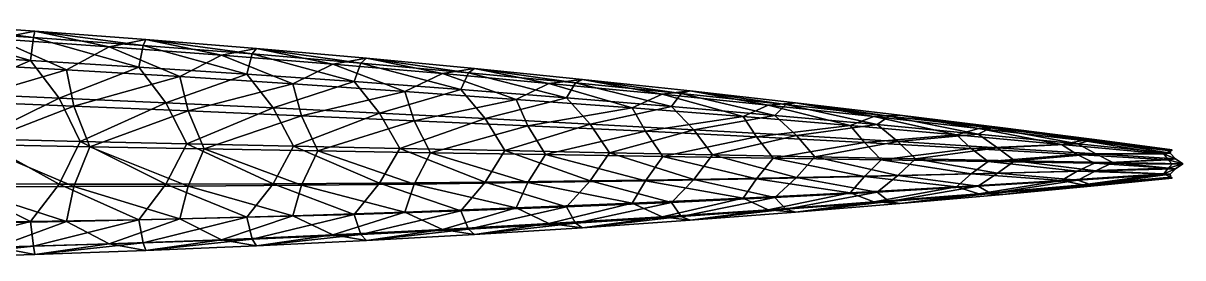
# Model space of a CAD drawing. Extents: x -1.18 to 1.18, y -1.18 to 1.18.
# Drawn here: x 0.659 to 1.18, y -0.042 to 0.063 of the extents above; entities that cross this region are included whole.
import ezdxf

# ---------------------------------------------------------------- set-up
doc = ezdxf.new("R2010")
doc.units = 0
doc.layers.add('OCTOPUS$LWO', color=1, linetype='CONTINUOUS')

msp = doc.modelspace()

# ---------------------------------------------------------------- linework, layer by layer
at = {"layer": 'OCTOPUS$LWO'}
for points in [[(0.66393, 0.05976, -0.26329), (0.64677, 0.0562, -0.26704), (0.6138, 0.06331, -0.22203)], [(0.61381, 0.06019, -0.20519), (0.66328, 0.05684, -0.24724), (0.6138, 0.06331, -0.22203)], [(0.6138, 0.06331, -0.22203), (0.66328, 0.05684, -0.24724), (0.66393, 0.05976, -0.26329)], [(0.61337, 0.04931, -0.18897), (0.66203, 0.04649, -0.23198), (0.61381, 0.06019, -0.20519)], [(0.61381, 0.06019, -0.20519), (0.66203, 0.04649, -0.23198), (0.66328, 0.05684, -0.24724)], [(0.64677, 0.0562, -0.26704), (0.66393, 0.05976, -0.26329), (0.69741, 0.05267, -0.30704)], [(0.66328, 0.05684, -0.24724), (0.71257, 0.05326, -0.28862), (0.66393, 0.05976, -0.26329)], [(0.71385, 0.05594, -0.30386), (0.69741, 0.05267, -0.30704), (0.66393, 0.05976, -0.26329)], [(0.66393, 0.05976, -0.26329), (0.71257, 0.05326, -0.28862), (0.71385, 0.05594, -0.30386)], [(0.6269, 0.04521, -0.27387), (0.64677, 0.0562, -0.26704), (0.67817, 0.04231, -0.31347)], [(0.69741, 0.05267, -0.30704), (0.67817, 0.04231, -0.31347), (0.64677, 0.0562, -0.26704)], [(0.66203, 0.04649, -0.23198), (0.71061, 0.04351, -0.27427), (0.66328, 0.05684, -0.24724)], [(0.66328, 0.05684, -0.24724), (0.71061, 0.04351, -0.27427), (0.71257, 0.05326, -0.28862)], [(0.67817, 0.04231, -0.31347), (0.69741, 0.05267, -0.30704), (0.72915, 0.03923, -0.35233)], [(0.69741, 0.05267, -0.30704), (0.71385, 0.05594, -0.30386), (0.74778, 0.04889, -0.34633)], [(0.74778, 0.04889, -0.34633), (0.72915, 0.03923, -0.35233), (0.69741, 0.05267, -0.30704)], [(0.71061, 0.04351, -0.27427), (0.75914, 0.04034, -0.31568), (0.71257, 0.05326, -0.28862)], [(0.71257, 0.05326, -0.28862), (0.76162, 0.04943, -0.32932), (0.71385, 0.05594, -0.30386)], [(0.71257, 0.05326, -0.28862), (0.75914, 0.04034, -0.31568), (0.76162, 0.04943, -0.32932)], [(0.76351, 0.05186, -0.34373), (0.74778, 0.04889, -0.34633), (0.71385, 0.05594, -0.30386)], [(0.71385, 0.05594, -0.30386), (0.76162, 0.04943, -0.32932), (0.76351, 0.05186, -0.34373)], [(0.61337, 0.04931, -0.18897), (0.62792, 0.03165, -0.18872), (0.66203, 0.04649, -0.23198)], [(0.72915, 0.03923, -0.35233), (0.74778, 0.04889, -0.34633), (0.77979, 0.03597, -0.39047)], [(0.74778, 0.04889, -0.34633), (0.76351, 0.05186, -0.34373), (0.79782, 0.04486, -0.3849)], [(0.79782, 0.04486, -0.3849), (0.77979, 0.03597, -0.39047), (0.74778, 0.04889, -0.34633)], [(0.75914, 0.04034, -0.31568), (0.8074, 0.03699, -0.35642), (0.76162, 0.04943, -0.32932)], [(0.76162, 0.04943, -0.32932), (0.81037, 0.04535, -0.36934), (0.76351, 0.05186, -0.34373)], [(0.76162, 0.04943, -0.32932), (0.8074, 0.03699, -0.35642), (0.81037, 0.04535, -0.36934)], [(0.81285, 0.0475, -0.3829), (0.79782, 0.04486, -0.3849), (0.76351, 0.05186, -0.34373)], [(0.76351, 0.05186, -0.34373), (0.81037, 0.04535, -0.36934), (0.81285, 0.0475, -0.3829)], [(0.79782, 0.04486, -0.3849), (0.81285, 0.0475, -0.3829), (0.84711, 0.0406, -0.4224)], [(0.81037, 0.04535, -0.36934), (0.85877, 0.04102, -0.40865), (0.81285, 0.0475, -0.3829)], [(0.86142, 0.04287, -0.42145), (0.84711, 0.0406, -0.4224), (0.81285, 0.0475, -0.3829)], [(0.81285, 0.0475, -0.3829), (0.85877, 0.04102, -0.40865), (0.86142, 0.04287, -0.42145)], [(0.6269, 0.04521, -0.27387), (0.67817, 0.04231, -0.31347), (0.62985, 0.02803, -0.28721)], [(0.67491, 0.02954, -0.23344), (0.66203, 0.04649, -0.23198), (0.62792, 0.03165, -0.18872)], [(0.62985, 0.02803, -0.28721), (0.67817, 0.04231, -0.31347), (0.68145, 0.02599, -0.32631)], [(0.66203, 0.04649, -0.23198), (0.67491, 0.02954, -0.23344), (0.71061, 0.04351, -0.27427)], [(0.72283, 0.02738, -0.27626), (0.71061, 0.04351, -0.27427), (0.67491, 0.02954, -0.23344)], [(0.67817, 0.04231, -0.31347), (0.72915, 0.03923, -0.35233), (0.68145, 0.02599, -0.32631)], [(0.71061, 0.04351, -0.27427), (0.72283, 0.02738, -0.27626), (0.75914, 0.04034, -0.31568)], [(0.77979, 0.03597, -0.39047), (0.79782, 0.04486, -0.3849), (0.83008, 0.03254, -0.42741)], [(0.84711, 0.0406, -0.4224), (0.83008, 0.03254, -0.42741), (0.79782, 0.04486, -0.3849)], [(0.8074, 0.03699, -0.35642), (0.85531, 0.03345, -0.39648), (0.81037, 0.04535, -0.36934)], [(0.81037, 0.04535, -0.36934), (0.85531, 0.03345, -0.39648), (0.85877, 0.04102, -0.40865)], [(0.84711, 0.0406, -0.4224), (0.86142, 0.04287, -0.42145), (0.89478, 0.03608, -0.45946)], [(0.85877, 0.04102, -0.40865), (0.90674, 0.03646, -0.44727), (0.86142, 0.04287, -0.42145)], [(0.90994, 0.03798, -0.45919), (0.89478, 0.03608, -0.45946), (0.86142, 0.04287, -0.42145)], [(0.86142, 0.04287, -0.42145), (0.90674, 0.03646, -0.44727), (0.90994, 0.03798, -0.45919)], [(0.68145, 0.02599, -0.32631), (0.72915, 0.03923, -0.35233), (0.73275, 0.02386, -0.36466)], [(0.77094, 0.02515, -0.31796), (0.75914, 0.04034, -0.31568), (0.72283, 0.02738, -0.27626)], [(0.72915, 0.03923, -0.35233), (0.77979, 0.03597, -0.39047), (0.73275, 0.02386, -0.36466)], [(0.75914, 0.04034, -0.31568), (0.77094, 0.02515, -0.31796), (0.8074, 0.03699, -0.35642)], [(0.81878, 0.02283, -0.359), (0.8074, 0.03699, -0.35642), (0.77094, 0.02515, -0.31796)], [(0.8074, 0.03699, -0.35642), (0.81878, 0.02283, -0.359), (0.85531, 0.03345, -0.39648)], [(0.83008, 0.03254, -0.42741), (0.84711, 0.0406, -0.4224), (0.88013, 0.02901, -0.46097)], [(0.89478, 0.03608, -0.45946), (0.88013, 0.02901, -0.46097), (0.84711, 0.0406, -0.4224)], [(0.85531, 0.03345, -0.39648), (0.90282, 0.02974, -0.43585), (0.85877, 0.04102, -0.40865)], [(0.85877, 0.04102, -0.40865), (0.90282, 0.02974, -0.43585), (0.90674, 0.03646, -0.44727)], [(0.89478, 0.03608, -0.45946), (0.90994, 0.03798, -0.45919), (0.94573, 0.03136, -0.49551)], [(0.90674, 0.03646, -0.44727), (0.95423, 0.03167, -0.48518), (0.90994, 0.03798, -0.45919)], [(0.95822, 0.03285, -0.49632), (0.94573, 0.03136, -0.49551), (0.90994, 0.03798, -0.45919)], [(0.90994, 0.03798, -0.45919), (0.95423, 0.03167, -0.48518), (0.95822, 0.03285, -0.49632)], [(0.62792, 0.03165, -0.18872), (0.6379, 0.01121, -0.19382), (0.67491, 0.02954, -0.23344)], [(0.73275, 0.02386, -0.36466), (0.77979, 0.03597, -0.39047), (0.7837, 0.02164, -0.40228)], [(0.77979, 0.03597, -0.39047), (0.83008, 0.03254, -0.42741), (0.7837, 0.02164, -0.40228)], [(0.7837, 0.02164, -0.40228), (0.83008, 0.03254, -0.42741), (0.8343, 0.01936, -0.43825)], [(0.86626, 0.02041, -0.39936), (0.85531, 0.03345, -0.39648), (0.81878, 0.02283, -0.359)], [(0.83008, 0.03254, -0.42741), (0.88013, 0.02901, -0.46097), (0.8343, 0.01936, -0.43825)], [(0.85531, 0.03345, -0.39648), (0.86626, 0.02041, -0.39936), (0.90282, 0.02974, -0.43585)], [(0.88013, 0.02901, -0.46097), (0.89478, 0.03608, -0.45946), (0.93223, 0.02526, -0.49551)], [(0.94573, 0.03136, -0.49551), (0.93223, 0.02526, -0.49551), (0.89478, 0.03608, -0.45946)], [(0.90282, 0.02974, -0.43585), (0.94986, 0.02585, -0.47452), (0.90674, 0.03646, -0.44727)], [(0.90674, 0.03646, -0.44727), (0.94986, 0.02585, -0.47452), (0.95423, 0.03167, -0.48518)], [(0.93223, 0.02526, -0.49551), (0.94573, 0.03136, -0.49551), (0.98205, 0.02132, -0.5306)], [(0.94573, 0.03136, -0.49551), (0.95822, 0.03285, -0.49632), (0.99338, 0.02639, -0.53232)], [(0.99338, 0.02639, -0.53232), (0.98205, 0.02132, -0.5306), (0.94573, 0.03136, -0.49551)], [(0.94986, 0.02585, -0.47452), (0.99639, 0.02182, -0.5125), (0.95423, 0.03167, -0.48518)], [(0.95423, 0.03167, -0.48518), (1.0012, 0.02667, -0.52237), (0.95822, 0.03285, -0.49632)], [(0.95423, 0.03167, -0.48518), (0.99639, 0.02182, -0.5125), (1.0012, 0.02667, -0.52237)], [(1.00556, 0.0275, -0.53281), (0.99338, 0.02639, -0.53232), (0.95822, 0.03285, -0.49632)], [(0.95822, 0.03285, -0.49632), (1.0012, 0.02667, -0.52237), (1.00556, 0.0275, -0.53281)], [(0.62985, 0.02803, -0.28721), (0.68145, 0.02599, -0.32631), (0.63696, 0.00864, -0.29558)], [(0.68429, 0.01007, -0.23896), (0.67491, 0.02954, -0.23344), (0.6379, 0.01121, -0.19382)], [(0.67491, 0.02954, -0.23344), (0.68429, 0.01007, -0.23896), (0.72283, 0.02738, -0.27626)], [(0.73222, 0.00899, -0.2816), (0.72283, 0.02738, -0.27626), (0.68429, 0.01007, -0.23896)], [(0.72283, 0.02738, -0.27626), (0.73222, 0.00899, -0.2816), (0.77094, 0.02515, -0.31796)], [(0.8343, 0.01936, -0.43825), (0.88013, 0.02901, -0.46097), (0.88545, 0.01707, -0.47066)], [(0.91334, 0.01792, -0.43905), (0.90282, 0.02974, -0.43585), (0.86626, 0.02041, -0.39936)], [(0.88013, 0.02901, -0.46097), (0.93223, 0.02526, -0.49551), (0.88545, 0.01707, -0.47066)], [(0.90282, 0.02974, -0.43585), (0.91334, 0.01792, -0.43905), (0.94986, 0.02585, -0.47452)], [(0.98205, 0.02132, -0.5306), (0.99338, 0.02639, -0.53232), (1.03017, 0.01723, -0.56515)], [(0.99338, 0.02639, -0.53232), (1.00556, 0.0275, -0.53281), (1.04085, 0.02125, -0.56741)], [(1.04085, 0.02125, -0.56741), (1.03017, 0.01723, -0.56515), (0.99338, 0.02639, -0.53232)], [(0.99639, 0.02182, -0.5125), (1.04235, 0.01765, -0.54976), (1.0012, 0.02667, -0.52237)], [(1.0012, 0.02667, -0.52237), (1.0476, 0.02149, -0.55883), (1.00556, 0.0275, -0.53281)], [(1.0012, 0.02667, -0.52237), (1.04235, 0.01765, -0.54976), (1.0476, 0.02149, -0.55883)], [(1.05248, 0.02196, -0.56835), (1.04085, 0.02125, -0.56741), (1.00556, 0.0275, -0.53281)], [(1.00556, 0.0275, -0.53281), (1.0476, 0.02149, -0.55883), (1.05248, 0.02196, -0.56835)], [(0.63696, 0.00864, -0.29558), (0.68145, 0.02599, -0.32631), (0.68865, 0.00767, -0.33442)], [(0.68145, 0.02599, -0.32631), (0.73275, 0.02386, -0.36466), (0.68865, 0.00767, -0.33442)], [(0.68865, 0.00767, -0.33442), (0.73275, 0.02386, -0.36466), (0.74003, 0.00673, -0.37251)], [(0.78016, 0.00795, -0.32333), (0.77094, 0.02515, -0.31796), (0.73222, 0.00899, -0.2816)], [(0.73275, 0.02386, -0.36466), (0.7837, 0.02164, -0.40228), (0.74003, 0.00673, -0.37251)], [(0.74003, 0.00673, -0.37251), (0.7837, 0.02164, -0.40228), (0.79104, 0.00581, -0.40986)], [(0.77094, 0.02515, -0.31796), (0.78016, 0.00795, -0.32333), (0.81878, 0.02283, -0.359)], [(0.82782, 0.00693, -0.36441), (0.81878, 0.02283, -0.359), (0.78016, 0.00795, -0.32333)], [(0.7837, 0.02164, -0.40228), (0.8343, 0.01936, -0.43825), (0.79104, 0.00581, -0.40986)], [(0.81878, 0.02283, -0.359), (0.82782, 0.00693, -0.36441), (0.86626, 0.02041, -0.39936)], [(0.88545, 0.01707, -0.47066), (0.93223, 0.02526, -0.49551), (0.9382, 0.01465, -0.50459)], [(0.95995, 0.01535, -0.47804), (0.94986, 0.02585, -0.47452), (0.91334, 0.01792, -0.43905)], [(0.93223, 0.02526, -0.49551), (0.98205, 0.02132, -0.5306), (0.9382, 0.01465, -0.50459)], [(0.9382, 0.01465, -0.50459), (0.98205, 0.02132, -0.5306), (0.98806, 0.01213, -0.53899)], [(0.94986, 0.02585, -0.47452), (0.95995, 0.01535, -0.47804), (0.99639, 0.02182, -0.5125)], [(1.00603, 0.01271, -0.51634), (0.99639, 0.02182, -0.5125), (0.95995, 0.01535, -0.47804)], [(0.98205, 0.02132, -0.5306), (1.03017, 0.01723, -0.56515), (0.98806, 0.01213, -0.53899)], [(0.99639, 0.02182, -0.5125), (1.00603, 0.01271, -0.51634), (1.04235, 0.01765, -0.54976)], [(1.03017, 0.01723, -0.56515), (1.04085, 0.02125, -0.56741), (1.07785, 0.01303, -0.5987)], [(1.04085, 0.02125, -0.56741), (1.05248, 0.02196, -0.56835), (1.08789, 0.01596, -0.60152)], [(1.08789, 0.01596, -0.60152), (1.07785, 0.01303, -0.5987), (1.04085, 0.02125, -0.56741)], [(1.04235, 0.01765, -0.54976), (1.08768, 0.01335, -0.5863), (1.0476, 0.02149, -0.55883)], [(1.0476, 0.02149, -0.55883), (1.09337, 0.01614, -0.59456), (1.05248, 0.02196, -0.56835)], [(1.0476, 0.02149, -0.55883), (1.08768, 0.01335, -0.5863), (1.09337, 0.01614, -0.59456)], [(1.09879, 0.01623, -0.60315), (1.08789, 0.01596, -0.60152), (1.05248, 0.02196, -0.56835)], [(1.05248, 0.02196, -0.56835), (1.09337, 0.01614, -0.59456), (1.09879, 0.01623, -0.60315)], [(0.79104, 0.00581, -0.40986), (0.8343, 0.01936, -0.43825), (0.84173, 0.00495, -0.44511)], [(0.87511, 0.00593, -0.40481), (0.86626, 0.02041, -0.39936), (0.82782, 0.00693, -0.36441)], [(0.8343, 0.01936, -0.43825), (0.88545, 0.01707, -0.47066), (0.84173, 0.00495, -0.44511)], [(0.84173, 0.00495, -0.44511), (0.88545, 0.01707, -0.47066), (0.89331, 0.00418, -0.47718)], [(0.86626, 0.02041, -0.39936), (0.87511, 0.00593, -0.40481), (0.91334, 0.01792, -0.43905)], [(0.92199, 0.00497, -0.44453), (0.91334, 0.01792, -0.43905), (0.87511, 0.00593, -0.40481)], [(0.88545, 0.01707, -0.47066), (0.9382, 0.01465, -0.50459), (0.89331, 0.00418, -0.47718)], [(0.91334, 0.01792, -0.43905), (0.92199, 0.00497, -0.44453), (0.95995, 0.01535, -0.47804)], [(0.98806, 0.01213, -0.53899), (1.03017, 0.01723, -0.56515), (1.03659, 0.00954, -0.57273)], [(1.05152, 0.01001, -0.55393), (1.04235, 0.01765, -0.54976), (1.00603, 0.01271, -0.51634)], [(1.03017, 0.01723, -0.56515), (1.07785, 0.01303, -0.5987), (1.03659, 0.00954, -0.57273)], [(1.04235, 0.01765, -0.54976), (1.05152, 0.01001, -0.55393), (1.08768, 0.01335, -0.5863)], [(1.07785, 0.01303, -0.5987), (1.08789, 0.01596, -0.60152), (1.12506, 0.00872, -0.63126)], [(1.08768, 0.01335, -0.5863), (1.13234, 0.00895, -0.62211), (1.09337, 0.01614, -0.59456)], [(1.08789, 0.01596, -0.60152), (1.09879, 0.01623, -0.60315), (1.13461, 0.01052, -0.63443)], [(1.13461, 0.01052, -0.63443), (1.12506, 0.00872, -0.63126), (1.08789, 0.01596, -0.60152)], [(1.09337, 0.01614, -0.59456), (1.13847, 0.01064, -0.62956), (1.09879, 0.01623, -0.60315)], [(1.09337, 0.01614, -0.59456), (1.13234, 0.00895, -0.62211), (1.13847, 0.01064, -0.62956)], [(1.1446, 0.01034, -0.63697), (1.13461, 0.01052, -0.63443), (1.09879, 0.01623, -0.60315)], [(1.09879, 0.01623, -0.60315), (1.13847, 0.01064, -0.62956), (1.1446, 0.01034, -0.63697)], [(0.62792, -0.00896, -0.18872), (0.67491, -0.00912, -0.23344), (0.6379, 0.01121, -0.19382)], [(0.6379, 0.01121, -0.19382), (0.67491, -0.00912, -0.23344), (0.68429, 0.01007, -0.23896)], [(0.89331, 0.00418, -0.47718), (0.9382, 0.01465, -0.50459), (0.94606, 0.00337, -0.51126)], [(0.96839, 0.00403, -0.48356), (0.95995, 0.01535, -0.47804), (0.92199, 0.00497, -0.44453)], [(0.9382, 0.01465, -0.50459), (0.98806, 0.01213, -0.53899), (0.94606, 0.00337, -0.51126)], [(0.94606, 0.00337, -0.51126), (0.98806, 0.01213, -0.53899), (0.99557, 0.00256, -0.54544)], [(0.95995, 0.01535, -0.47804), (0.96839, 0.00403, -0.48356), (1.00603, 0.01271, -0.51634)], [(1.01425, 0.00311, -0.5219), (1.00603, 0.01271, -0.51634), (0.96839, 0.00403, -0.48356)], [(0.98806, 0.01213, -0.53899), (1.03659, 0.00954, -0.57273), (0.99557, 0.00256, -0.54544)], [(1.00603, 0.01271, -0.51634), (1.01425, 0.00311, -0.5219), (1.05152, 0.01001, -0.55393)], [(1.03659, 0.00954, -0.57273), (1.07785, 0.01303, -0.5987), (1.08453, 0.0069, -0.6057)], [(1.09638, 0.00726, -0.59081), (1.08768, 0.01335, -0.5863), (1.05152, 0.01001, -0.55393)], [(1.07785, 0.01303, -0.5987), (1.12506, 0.00872, -0.63126), (1.08453, 0.0069, -0.6057)], [(1.08768, 0.01335, -0.5863), (1.09638, 0.00726, -0.59081), (1.13234, 0.00895, -0.62211)], [(1.12506, 0.00872, -0.63126), (1.13461, 0.01052, -0.63443), (1.17104, 0.00447, -0.65946)], [(1.13234, 0.00895, -0.62211), (1.17385, 0.00477, -0.65599), (1.13847, 0.01064, -0.62956)], [(1.13461, 0.01052, -0.63443), (1.1446, 0.01034, -0.63697), (1.17417, 0.00585, -0.65981)], [(1.17417, 0.00585, -0.65981), (1.17104, 0.00447, -0.65946), (1.13461, 0.01052, -0.63443)], [(1.13847, 0.01064, -0.62956), (1.17385, 0.00477, -0.65599), (1.17383, 0.00618, -0.65728)], [(1.13847, 0.01064, -0.62956), (1.17383, 0.00618, -0.65728), (1.1446, 0.01034, -0.63697)], [(0.62985, -0.01032, -0.28721), (0.63696, 0.00864, -0.29558), (0.68145, -0.01024, -0.32631)], [(0.68865, 0.00767, -0.33442), (0.68145, -0.01024, -0.32631), (0.63696, 0.00864, -0.29558)], [(0.67491, -0.00912, -0.23344), (0.72283, -0.00913, -0.27626), (0.68429, 0.01007, -0.23896)], [(0.68145, -0.01024, -0.32631), (0.68865, 0.00767, -0.33442), (0.73275, -0.01001, -0.36466)], [(0.68429, 0.01007, -0.23896), (0.72283, -0.00913, -0.27626), (0.73222, 0.00899, -0.2816)], [(0.74003, 0.00673, -0.37251), (0.73275, -0.01001, -0.36466), (0.68865, 0.00767, -0.33442)], [(0.72283, -0.00913, -0.27626), (0.77094, -0.00899, -0.31796), (0.73222, 0.00899, -0.2816)], [(0.73222, 0.00899, -0.2816), (0.77094, -0.00899, -0.31796), (0.78016, 0.00795, -0.32333)], [(0.73275, -0.01001, -0.36466), (0.74003, 0.00673, -0.37251), (0.7837, -0.00965, -0.40228)], [(0.79104, 0.00581, -0.40986), (0.7837, -0.00965, -0.40228), (0.74003, 0.00673, -0.37251)], [(0.77094, -0.00899, -0.31796), (0.81878, -0.0087, -0.359), (0.78016, 0.00795, -0.32333)], [(0.78016, 0.00795, -0.32333), (0.81878, -0.0087, -0.359), (0.82782, 0.00693, -0.36441)], [(0.7837, -0.00965, -0.40228), (0.79104, 0.00581, -0.40986), (0.8343, -0.00912, -0.43825)], [(0.84173, 0.00495, -0.44511), (0.8343, -0.00912, -0.43825), (0.79104, 0.00581, -0.40986)], [(0.81878, -0.0087, -0.359), (0.86626, -0.00828, -0.39936), (0.82782, 0.00693, -0.36441)], [(0.82782, 0.00693, -0.36441), (0.86626, -0.00828, -0.39936), (0.87511, 0.00593, -0.40481)], [(0.86626, -0.00828, -0.39936), (0.91334, -0.00772, -0.43905), (0.87511, 0.00593, -0.40481)], [(0.87511, 0.00593, -0.40481), (0.91334, -0.00772, -0.43905), (0.92199, 0.00497, -0.44453)], [(0.99557, 0.00256, -0.54544), (1.03659, 0.00954, -0.57273), (1.04414, 0.00178, -0.5789)], [(1.05951, 0.00223, -0.55954), (1.05152, 0.01001, -0.55393), (1.01425, 0.00311, -0.5219)], [(1.03659, 0.00954, -0.57273), (1.08453, 0.0069, -0.6057), (1.04414, 0.00178, -0.5789)], [(1.04414, 0.00178, -0.5789), (1.08453, 0.0069, -0.6057), (1.0921, 0.00103, -0.61157)], [(1.05152, 0.01001, -0.55393), (1.05951, 0.00223, -0.55954), (1.09638, 0.00726, -0.59081)], [(1.10414, 0.00138, -0.59646), (1.09638, 0.00726, -0.59081), (1.05951, 0.00223, -0.55954)], [(1.08453, 0.0069, -0.6057), (1.12506, 0.00872, -0.63126), (1.13218, 0.00422, -0.63745)], [(1.08453, 0.0069, -0.6057), (1.13218, 0.00422, -0.63745), (1.0921, 0.00103, -0.61157)], [(1.14056, 0.00447, -0.62698), (1.13234, 0.00895, -0.62211), (1.09638, 0.00726, -0.59081)], [(1.09638, 0.00726, -0.59081), (1.10414, 0.00138, -0.59646), (1.14056, 0.00447, -0.62698)], [(1.12506, 0.00872, -0.63126), (1.17104, 0.00447, -0.65946), (1.13218, 0.00422, -0.63745)], [(1.13234, 0.00895, -0.62211), (1.14056, 0.00447, -0.62698), (1.17385, 0.00477, -0.65599)], [(1.17476, 0.00632, -0.65908), (1.17417, 0.00585, -0.65981), (1.1446, 0.01034, -0.63697)], [(1.1446, 0.01034, -0.63697), (1.17383, 0.00618, -0.65728), (1.17476, 0.00632, -0.65908)], [(1.17104, 0.00447, -0.65946), (1.17417, 0.00585, -0.65981), (1.17385, 0.00477, -0.65599)], [(1.17383, 0.00618, -0.65728), (1.17417, 0.00585, -0.65981), (1.17476, 0.00632, -0.65908)], [(1.17383, 0.00618, -0.65728), (1.17385, 0.00477, -0.65599), (1.17417, 0.00585, -0.65981)], [(0.8343, -0.00912, -0.43825), (0.84173, 0.00495, -0.44511), (0.88545, -0.0084, -0.47066)], [(0.89331, 0.00418, -0.47718), (0.88545, -0.0084, -0.47066), (0.84173, 0.00495, -0.44511)], [(0.88545, -0.0084, -0.47066), (0.89331, 0.00418, -0.47718), (0.9382, -0.0076, -0.50459)], [(0.94606, 0.00337, -0.51126), (0.9382, -0.0076, -0.50459), (0.89331, 0.00418, -0.47718)], [(0.91334, -0.00772, -0.43905), (0.95995, -0.00703, -0.47804), (0.92199, 0.00497, -0.44453)], [(0.92199, 0.00497, -0.44453), (0.95995, -0.00703, -0.47804), (0.96839, 0.00403, -0.48356)], [(0.9382, -0.0076, -0.50459), (0.94606, 0.00337, -0.51126), (0.98806, -0.00671, -0.53899)], [(0.99557, 0.00256, -0.54544), (0.98806, -0.00671, -0.53899), (0.94606, 0.00337, -0.51126)], [(0.95995, -0.00703, -0.47804), (1.00603, -0.00622, -0.51634), (0.96839, 0.00403, -0.48356)], [(0.96839, 0.00403, -0.48356), (1.00603, -0.00622, -0.51634), (1.01425, 0.00311, -0.5219)], [(0.98806, -0.00671, -0.53899), (0.99557, 0.00256, -0.54544), (1.03659, -0.0057, -0.57273)], [(1.04414, 0.00178, -0.5789), (1.03659, -0.0057, -0.57273), (0.99557, 0.00256, -0.54544)], [(1.00603, -0.00622, -0.51634), (1.05152, -0.00529, -0.55393), (1.01425, 0.00311, -0.5219)], [(1.01425, 0.00311, -0.5219), (1.05152, -0.00529, -0.55393), (1.05951, 0.00223, -0.55954)], [(1.03659, -0.0057, -0.57273), (1.04414, 0.00178, -0.5789), (1.08453, -0.00458, -0.6057)], [(1.0921, 0.00103, -0.61157), (1.08453, -0.00458, -0.6057), (1.04414, 0.00178, -0.5789)], [(1.05152, -0.00529, -0.55393), (1.09638, -0.00425, -0.59081), (1.05951, 0.00223, -0.55954)], [(1.05951, 0.00223, -0.55954), (1.09638, -0.00425, -0.59081), (1.10414, 0.00138, -0.59646)], [(1.08453, -0.00458, -0.6057), (1.0921, 0.00103, -0.61157), (1.13218, -0.00334, -0.63745)], [(1.0921, 0.00103, -0.61157), (1.13218, 0.00422, -0.63745), (1.13994, 0.00032, -0.6428)], [(1.13994, 0.00032, -0.6428), (1.13218, -0.00334, -0.63745), (1.0921, 0.00103, -0.61157)], [(1.09638, -0.00425, -0.59081), (1.14056, -0.00311, -0.62698), (1.10414, 0.00138, -0.59646)], [(1.14807, 0.00055, -0.63267), (1.14056, 0.00447, -0.62698), (1.10414, 0.00138, -0.59646)], [(1.10414, 0.00138, -0.59646), (1.14056, -0.00311, -0.62698), (1.14807, 0.00055, -0.63267)], [(1.13218, 0.00422, -0.63745), (1.17104, 0.00447, -0.65946), (1.17299, 0.00184, -0.66126)], [(1.13218, 0.00422, -0.63745), (1.17299, 0.00184, -0.66126), (1.13994, 0.00032, -0.6428)], [(1.13218, -0.00334, -0.63745), (1.13994, 0.00032, -0.6428), (1.17299, -0.00202, -0.66126)], [(1.13994, 0.00032, -0.6428), (1.17299, 0.00184, -0.66126), (1.17477, -0.00012, -0.66275)], [(1.17477, -0.00012, -0.66275), (1.17299, -0.00202, -0.66126), (1.13994, 0.00032, -0.6428)], [(1.17623, 0.00226, -0.65728), (1.17385, 0.00477, -0.65599), (1.14056, 0.00447, -0.62698)], [(1.14056, 0.00447, -0.62698), (1.14807, 0.00055, -0.63267), (1.17623, 0.00226, -0.65728)], [(1.14056, -0.00311, -0.62698), (1.17623, -0.00227, -0.65728), (1.14807, 0.00055, -0.63267)], [(1.17956, -0.00007, -0.66053), (1.17623, 0.00226, -0.65728), (1.14807, 0.00055, -0.63267)], [(1.14807, 0.00055, -0.63267), (1.17623, -0.00227, -0.65728), (1.17956, -0.00007, -0.66053)], [(1.17385, 0.00477, -0.65599), (1.17623, 0.00226, -0.65728), (1.17104, 0.00447, -0.65946)], [(1.17299, 0.00184, -0.66126), (1.17104, 0.00447, -0.65946), (1.17623, 0.00226, -0.65728)], [(1.17623, 0.00226, -0.65728), (1.17956, -0.00007, -0.66053), (1.17299, 0.00184, -0.66126)], [(1.17477, -0.00012, -0.66275), (1.17299, 0.00184, -0.66126), (1.17956, -0.00007, -0.66053)], [(1.08453, -0.00458, -0.6057), (1.07785, -0.01038, -0.5987), (1.03659, -0.0057, -0.57273)], [(1.05152, -0.00529, -0.55393), (1.08768, -0.01013, -0.5863), (1.09638, -0.00425, -0.59081)], [(1.07785, -0.01038, -0.5987), (1.08453, -0.00458, -0.6057), (1.12506, -0.00756, -0.63126)], [(1.13218, -0.00334, -0.63745), (1.12506, -0.00756, -0.63126), (1.08453, -0.00458, -0.6057)], [(1.08768, -0.01013, -0.5863), (1.13234, -0.00737, -0.62211), (1.09638, -0.00425, -0.59081)], [(1.09638, -0.00425, -0.59081), (1.13234, -0.00737, -0.62211), (1.14056, -0.00311, -0.62698)], [(1.12506, -0.00756, -0.63126), (1.13218, -0.00334, -0.63745), (1.17104, -0.00457, -0.65946)], [(1.12506, -0.00756, -0.63126), (1.17104, -0.00457, -0.65946), (1.13461, -0.0095, -0.63443)], [(1.17299, -0.00202, -0.66126), (1.17104, -0.00457, -0.65946), (1.13218, -0.00334, -0.63745)], [(1.13234, -0.00737, -0.62211), (1.17385, -0.00472, -0.65599), (1.14056, -0.00311, -0.62698)], [(1.13234, -0.00737, -0.62211), (1.13847, -0.0094, -0.62956), (1.17385, -0.00472, -0.65599)], [(1.13461, -0.0095, -0.63443), (1.17104, -0.00457, -0.65946), (1.17417, -0.00597, -0.65981)], [(1.17383, -0.00618, -0.65728), (1.17385, -0.00472, -0.65599), (1.13847, -0.0094, -0.62956)], [(1.14056, -0.00311, -0.62698), (1.17385, -0.00472, -0.65599), (1.17623, -0.00227, -0.65728)], [(1.17299, -0.00202, -0.66126), (1.17623, -0.00227, -0.65728), (1.17104, -0.00457, -0.65946)], [(1.17385, -0.00472, -0.65599), (1.17104, -0.00457, -0.65946), (1.17623, -0.00227, -0.65728)], [(1.17104, -0.00457, -0.65946), (1.17385, -0.00472, -0.65599), (1.17417, -0.00597, -0.65981)], [(1.17477, -0.00012, -0.66275), (1.17956, -0.00007, -0.66053), (1.17299, -0.00202, -0.66126)], [(1.17623, -0.00227, -0.65728), (1.17299, -0.00202, -0.66126), (1.17956, -0.00007, -0.66053)], [(1.17383, -0.00618, -0.65728), (1.17417, -0.00597, -0.65981), (1.17385, -0.00472, -0.65599)], [(0.61337, -0.02664, -0.18897), (0.66203, -0.026, -0.23198), (0.62792, -0.00896, -0.18872)], [(0.6269, -0.02684, -0.27387), (0.62985, -0.01032, -0.28721), (0.67817, -0.02592, -0.31347)], [(0.62792, -0.00896, -0.18872), (0.66203, -0.026, -0.23198), (0.67491, -0.00912, -0.23344)], [(0.68145, -0.01024, -0.32631), (0.67817, -0.02592, -0.31347), (0.62985, -0.01032, -0.28721)], [(0.66203, -0.026, -0.23198), (0.71061, -0.02515, -0.27427), (0.67491, -0.00912, -0.23344)], [(0.67491, -0.00912, -0.23344), (0.71061, -0.02515, -0.27427), (0.72283, -0.00913, -0.27626)], [(0.67817, -0.02592, -0.31347), (0.68145, -0.01024, -0.32631), (0.72915, -0.02478, -0.35233)], [(0.73275, -0.01001, -0.36466), (0.72915, -0.02478, -0.35233), (0.68145, -0.01024, -0.32631)], [(0.71061, -0.02515, -0.27427), (0.75914, -0.02407, -0.31568), (0.72283, -0.00913, -0.27626)], [(0.72283, -0.00913, -0.27626), (0.75914, -0.02407, -0.31568), (0.77094, -0.00899, -0.31796)], [(0.72915, -0.02478, -0.35233), (0.73275, -0.01001, -0.36466), (0.77979, -0.0234, -0.39047)], [(0.7837, -0.00965, -0.40228), (0.77979, -0.0234, -0.39047), (0.73275, -0.01001, -0.36466)], [(0.75914, -0.02407, -0.31568), (0.8074, -0.02274, -0.35642), (0.77094, -0.00899, -0.31796)], [(0.77094, -0.00899, -0.31796), (0.8074, -0.02274, -0.35642), (0.81878, -0.0087, -0.359)], [(0.77979, -0.0234, -0.39047), (0.7837, -0.00965, -0.40228), (0.83008, -0.02178, -0.42741)], [(0.8343, -0.00912, -0.43825), (0.83008, -0.02178, -0.42741), (0.7837, -0.00965, -0.40228)], [(0.8074, -0.02274, -0.35642), (0.85531, -0.02118, -0.39648), (0.81878, -0.0087, -0.359)], [(0.81878, -0.0087, -0.359), (0.85531, -0.02118, -0.39648), (0.86626, -0.00828, -0.39936)], [(0.83008, -0.02178, -0.42741), (0.8343, -0.00912, -0.43825), (0.88013, -0.01987, -0.46097)], [(0.88545, -0.0084, -0.47066), (0.88013, -0.01987, -0.46097), (0.8343, -0.00912, -0.43825)], [(0.85531, -0.02118, -0.39648), (0.90282, -0.01938, -0.43585), (0.86626, -0.00828, -0.39936)], [(0.86626, -0.00828, -0.39936), (0.90282, -0.01938, -0.43585), (0.91334, -0.00772, -0.43905)], [(0.88013, -0.01987, -0.46097), (0.88545, -0.0084, -0.47066), (0.93223, -0.01778, -0.49551)], [(0.9382, -0.0076, -0.50459), (0.93223, -0.01778, -0.49551), (0.88545, -0.0084, -0.47066)], [(0.90282, -0.01938, -0.43585), (0.94986, -0.01737, -0.47452), (0.91334, -0.00772, -0.43905)], [(0.91334, -0.00772, -0.43905), (0.94986, -0.01737, -0.47452), (0.95995, -0.00703, -0.47804)], [(0.93223, -0.01778, -0.49551), (0.9382, -0.0076, -0.50459), (0.98205, -0.0155, -0.5306)], [(0.98806, -0.00671, -0.53899), (0.98205, -0.0155, -0.5306), (0.9382, -0.0076, -0.50459)], [(0.94986, -0.01737, -0.47452), (0.99639, -0.01515, -0.5125), (0.95995, -0.00703, -0.47804)], [(0.95995, -0.00703, -0.47804), (0.99639, -0.01515, -0.5125), (1.00603, -0.00622, -0.51634)], [(0.98205, -0.0155, -0.5306), (0.98806, -0.00671, -0.53899), (1.03017, -0.01304, -0.56515)], [(1.03659, -0.0057, -0.57273), (1.03017, -0.01304, -0.56515), (0.98806, -0.00671, -0.53899)], [(0.99639, -0.01515, -0.5125), (1.04235, -0.01273, -0.54976), (1.00603, -0.00622, -0.51634)], [(1.00603, -0.00622, -0.51634), (1.04235, -0.01273, -0.54976), (1.05152, -0.00529, -0.55393)], [(1.03017, -0.01304, -0.56515), (1.03659, -0.0057, -0.57273), (1.07785, -0.01038, -0.5987)], [(1.03017, -0.01304, -0.56515), (1.07785, -0.01038, -0.5987), (1.04085, -0.01716, -0.56741)], [(1.04085, -0.01716, -0.56741), (1.07785, -0.01038, -0.5987), (1.08789, -0.01344, -0.60152)], [(1.04235, -0.01273, -0.54976), (1.08768, -0.01013, -0.5863), (1.05152, -0.00529, -0.55393)], [(1.04235, -0.01273, -0.54976), (1.0476, -0.017, -0.55883), (1.08768, -0.01013, -0.5863)], [(1.09337, -0.01331, -0.59456), (1.08768, -0.01013, -0.5863), (1.0476, -0.017, -0.55883)], [(1.07785, -0.01038, -0.5987), (1.12506, -0.00756, -0.63126), (1.08789, -0.01344, -0.60152)], [(1.08768, -0.01013, -0.5863), (1.09337, -0.01331, -0.59456), (1.13234, -0.00737, -0.62211)], [(1.08789, -0.01344, -0.60152), (1.12506, -0.00756, -0.63126), (1.13461, -0.0095, -0.63443)], [(1.08789, -0.01344, -0.60152), (1.13461, -0.0095, -0.63443), (1.09879, -0.01378, -0.60315)], [(1.13847, -0.0094, -0.62956), (1.13234, -0.00737, -0.62211), (1.09337, -0.01331, -0.59456)], [(1.09337, -0.01331, -0.59456), (1.09879, -0.01378, -0.60315), (1.13847, -0.0094, -0.62956)], [(1.1446, -0.00943, -0.63697), (1.13847, -0.0094, -0.62956), (1.09879, -0.01378, -0.60315)], [(1.09879, -0.01378, -0.60315), (1.13461, -0.0095, -0.63443), (1.1446, -0.00943, -0.63697)], [(1.13461, -0.0095, -0.63443), (1.17417, -0.00597, -0.65981), (1.1446, -0.00943, -0.63697)], [(1.13847, -0.0094, -0.62956), (1.1446, -0.00943, -0.63697), (1.17383, -0.00618, -0.65728)], [(1.1446, -0.00943, -0.63697), (1.17417, -0.00597, -0.65981), (1.17476, -0.0064, -0.65908)], [(1.17476, -0.0064, -0.65908), (1.17383, -0.00618, -0.65728), (1.1446, -0.00943, -0.63697)], [(1.17476, -0.0064, -0.65908), (1.17417, -0.00597, -0.65981), (1.17383, -0.00618, -0.65728)], [(0.93223, -0.01778, -0.49551), (0.98205, -0.0155, -0.5306), (0.94573, -0.02388, -0.49551)], [(0.94573, -0.02388, -0.49551), (0.98205, -0.0155, -0.5306), (0.99338, -0.02065, -0.53232)], [(0.94986, -0.01737, -0.47452), (0.95423, -0.02369, -0.48518), (0.99639, -0.01515, -0.5125)], [(1.0012, -0.02047, -0.52237), (0.99639, -0.01515, -0.5125), (0.95423, -0.02369, -0.48518)], [(0.98205, -0.0155, -0.5306), (1.03017, -0.01304, -0.56515), (0.99338, -0.02065, -0.53232)], [(0.99338, -0.02065, -0.53232), (1.03017, -0.01304, -0.56515), (1.04085, -0.01716, -0.56741)], [(0.99639, -0.01515, -0.5125), (1.0012, -0.02047, -0.52237), (1.04235, -0.01273, -0.54976)], [(1.0476, -0.017, -0.55883), (1.04235, -0.01273, -0.54976), (1.0012, -0.02047, -0.52237)], [(1.04085, -0.01716, -0.56741), (1.08789, -0.01344, -0.60152), (1.05248, -0.01791, -0.56835)], [(1.0476, -0.017, -0.55883), (1.05248, -0.01791, -0.56835), (1.09337, -0.01331, -0.59456)], [(1.09879, -0.01378, -0.60315), (1.09337, -0.01331, -0.59456), (1.05248, -0.01791, -0.56835)], [(1.05248, -0.01791, -0.56835), (1.08789, -0.01344, -0.60152), (1.09879, -0.01378, -0.60315)], [(0.83008, -0.02178, -0.42741), (0.88013, -0.01987, -0.46097), (0.84711, -0.02959, -0.4224)], [(0.84711, -0.02959, -0.4224), (0.88013, -0.01987, -0.46097), (0.89478, -0.02688, -0.45946)], [(0.85531, -0.02118, -0.39648), (0.85877, -0.02934, -0.40865), (0.90282, -0.01938, -0.43585)], [(0.90674, -0.02666, -0.44727), (0.90282, -0.01938, -0.43585), (0.85877, -0.02934, -0.40865)], [(0.88013, -0.01987, -0.46097), (0.93223, -0.01778, -0.49551), (0.89478, -0.02688, -0.45946)], [(0.89478, -0.02688, -0.45946), (0.93223, -0.01778, -0.49551), (0.94573, -0.02388, -0.49551)], [(0.90282, -0.01938, -0.43585), (0.90674, -0.02666, -0.44727), (0.94986, -0.01737, -0.47452)], [(0.95423, -0.02369, -0.48518), (0.94986, -0.01737, -0.47452), (0.90674, -0.02666, -0.44727)], [(0.94573, -0.02388, -0.49551), (0.99338, -0.02065, -0.53232), (0.95822, -0.02541, -0.49632)], [(0.95423, -0.02369, -0.48518), (0.95822, -0.02541, -0.49632), (1.0012, -0.02047, -0.52237)], [(1.00556, -0.02179, -0.53281), (1.0012, -0.02047, -0.52237), (0.95822, -0.02541, -0.49632)], [(0.95822, -0.02541, -0.49632), (0.99338, -0.02065, -0.53232), (1.00556, -0.02179, -0.53281)], [(0.99338, -0.02065, -0.53232), (1.04085, -0.01716, -0.56741), (1.00556, -0.02179, -0.53281)], [(1.0012, -0.02047, -0.52237), (1.00556, -0.02179, -0.53281), (1.0476, -0.017, -0.55883)], [(1.05248, -0.01791, -0.56835), (1.0476, -0.017, -0.55883), (1.00556, -0.02179, -0.53281)], [(1.00556, -0.02179, -0.53281), (1.04085, -0.01716, -0.56741), (1.05248, -0.01791, -0.56835)], [(0.61337, -0.02664, -0.18897), (0.61381, -0.03834, -0.20519), (0.66203, -0.026, -0.23198)], [(0.66328, -0.03712, -0.24724), (0.66203, -0.026, -0.23198), (0.61381, -0.03834, -0.20519)], [(0.6269, -0.02684, -0.27387), (0.67817, -0.02592, -0.31347), (0.64677, -0.03748, -0.26704)], [(0.64677, -0.03748, -0.26704), (0.67817, -0.02592, -0.31347), (0.69741, -0.03596, -0.30704)], [(0.66203, -0.026, -0.23198), (0.66328, -0.03712, -0.24724), (0.71061, -0.02515, -0.27427)], [(0.71257, -0.03563, -0.28862), (0.71061, -0.02515, -0.27427), (0.66328, -0.03712, -0.24724)], [(0.67817, -0.02592, -0.31347), (0.72915, -0.02478, -0.35233), (0.69741, -0.03596, -0.30704)], [(0.69741, -0.03596, -0.30704), (0.72915, -0.02478, -0.35233), (0.74778, -0.03414, -0.34633)], [(0.71061, -0.02515, -0.27427), (0.71257, -0.03563, -0.28862), (0.75914, -0.02407, -0.31568)], [(0.76162, -0.03384, -0.32932), (0.75914, -0.02407, -0.31568), (0.71257, -0.03563, -0.28862)], [(0.72915, -0.02478, -0.35233), (0.77979, -0.0234, -0.39047), (0.74778, -0.03414, -0.34633)], [(0.74778, -0.03414, -0.34633), (0.77979, -0.0234, -0.39047), (0.79782, -0.03202, -0.3849)], [(0.75914, -0.02407, -0.31568), (0.76162, -0.03384, -0.32932), (0.8074, -0.02274, -0.35642)], [(0.81037, -0.03174, -0.36934), (0.8074, -0.02274, -0.35642), (0.76162, -0.03384, -0.32932)], [(0.77979, -0.0234, -0.39047), (0.83008, -0.02178, -0.42741), (0.79782, -0.03202, -0.3849)], [(0.79782, -0.03202, -0.3849), (0.83008, -0.02178, -0.42741), (0.84711, -0.02959, -0.4224)], [(0.8074, -0.02274, -0.35642), (0.81037, -0.03174, -0.36934), (0.85531, -0.02118, -0.39648)], [(0.85877, -0.02934, -0.40865), (0.85531, -0.02118, -0.39648), (0.81037, -0.03174, -0.36934)], [(0.89478, -0.02688, -0.45946), (0.94573, -0.02388, -0.49551), (0.90994, -0.02876, -0.45919)], [(0.90674, -0.02666, -0.44727), (0.90994, -0.02876, -0.45919), (0.95423, -0.02369, -0.48518)], [(0.95822, -0.02541, -0.49632), (0.95423, -0.02369, -0.48518), (0.90994, -0.02876, -0.45919)], [(0.90994, -0.02876, -0.45919), (0.94573, -0.02388, -0.49551), (0.95822, -0.02541, -0.49632)], [(0.79782, -0.03202, -0.3849), (0.84711, -0.02959, -0.4224), (0.81285, -0.03456, -0.3829)], [(0.81037, -0.03174, -0.36934), (0.81285, -0.03456, -0.3829), (0.85877, -0.02934, -0.40865)], [(0.86142, -0.03181, -0.42145), (0.85877, -0.02934, -0.40865), (0.81285, -0.03456, -0.3829)], [(0.81285, -0.03456, -0.3829), (0.84711, -0.02959, -0.4224), (0.86142, -0.03181, -0.42145)], [(0.84711, -0.02959, -0.4224), (0.89478, -0.02688, -0.45946), (0.86142, -0.03181, -0.42145)], [(0.85877, -0.02934, -0.40865), (0.86142, -0.03181, -0.42145), (0.90674, -0.02666, -0.44727)], [(0.90994, -0.02876, -0.45919), (0.90674, -0.02666, -0.44727), (0.86142, -0.03181, -0.42145)], [(0.86142, -0.03181, -0.42145), (0.89478, -0.02688, -0.45946), (0.90994, -0.02876, -0.45919)], [(0.64677, -0.03748, -0.26704), (0.69741, -0.03596, -0.30704), (0.66393, -0.04085, -0.26329)], [(0.66328, -0.03712, -0.24724), (0.66393, -0.04085, -0.26329), (0.71257, -0.03563, -0.28862)], [(0.71385, -0.03908, -0.30386), (0.71257, -0.03563, -0.28862), (0.66393, -0.04085, -0.26329)], [(0.66393, -0.04085, -0.26329), (0.69741, -0.03596, -0.30704), (0.71385, -0.03908, -0.30386)], [(0.69741, -0.03596, -0.30704), (0.74778, -0.03414, -0.34633), (0.71385, -0.03908, -0.30386)], [(0.71257, -0.03563, -0.28862), (0.71385, -0.03908, -0.30386), (0.76162, -0.03384, -0.32932)], [(0.76351, -0.03698, -0.34373), (0.76162, -0.03384, -0.32932), (0.71385, -0.03908, -0.30386)], [(0.71385, -0.03908, -0.30386), (0.74778, -0.03414, -0.34633), (0.76351, -0.03698, -0.34373)], [(0.74778, -0.03414, -0.34633), (0.79782, -0.03202, -0.3849), (0.76351, -0.03698, -0.34373)], [(0.76162, -0.03384, -0.32932), (0.76351, -0.03698, -0.34373), (0.81037, -0.03174, -0.36934)], [(0.81285, -0.03456, -0.3829), (0.81037, -0.03174, -0.36934), (0.76351, -0.03698, -0.34373)], [(0.76351, -0.03698, -0.34373), (0.79782, -0.03202, -0.3849), (0.81285, -0.03456, -0.3829)], [(0.66393, -0.04085, -0.26329), (0.66328, -0.03712, -0.24724), (0.6138, -0.04232, -0.22203)], [(0.61381, -0.03834, -0.20519), (0.6138, -0.04232, -0.22203), (0.66328, -0.03712, -0.24724)], [(0.6138, -0.04232, -0.22203), (0.64677, -0.03748, -0.26704), (0.66393, -0.04085, -0.26329)]]:
    msp.add_3dface(points, dxfattribs=at)

doc.saveas('drawing.dxf')
